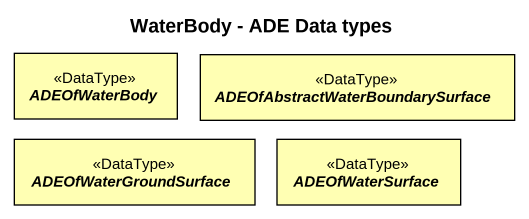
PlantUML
@startuml
title WaterBody - ADE Data types
hide circle
hide empty members
abstract class ADEOfWaterBody <<DataType>> #FFFFB3
abstract class "ADEOfAbstractWaterBoundarySurface" as ADEOfAbstractWaterBoundarySu <<DataType>> #FFFFB3
abstract class ADEOfWaterGroundSurface <<DataType>> #FFFFB3
abstract class ADEOfWaterSurface <<DataType>> #FFFFB3
@enduml
